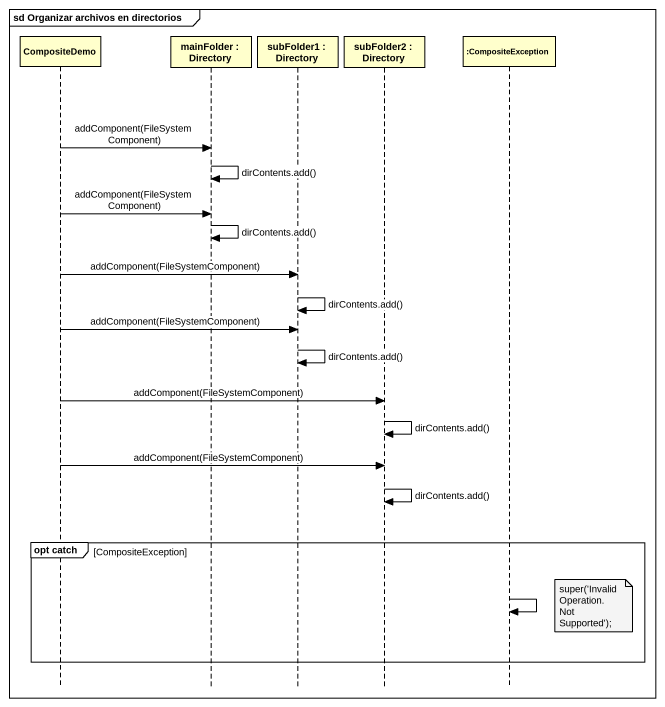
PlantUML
@startuml
mainframe sd Organizar archivos en directorios
hide footbox
participant CompositeDemo
participant "mainFolder : Directory" as mainFolder
participant "subFolder1 : Directory" as subFolder1
participant "subFolder2 : Directory" as subFolder2
participant ":CompositeException" as CompositeException

CompositeDemo -> mainFolder : addComponent(FileSystemComponent)
mainFolder -> mainFolder : dirContents.add()
CompositeDemo -> mainFolder : addComponent(FileSystemComponent)
mainFolder -> mainFolder : dirContents.add()
CompositeDemo -> subFolder1 : addComponent(FileSystemComponent)
subFolder1 -> subFolder1 : dirContents.add()
CompositeDemo -> subFolder1 : addComponent(FileSystemComponent)
subFolder1 -> subFolder1 : dirContents.add()
CompositeDemo -> subFolder2 : addComponent(FileSystemComponent)
subFolder2 -> subFolder2 : dirContents.add()
CompositeDemo -> subFolder2 : addComponent(FileSystemComponent)
subFolder2 -> subFolder2 : dirContents.add()
group opt catch [CompositeException]
  CompositeException -> CompositeException
  note right of CompositeException : super('Invalid Operation. Not Supported');
end
@enduml
